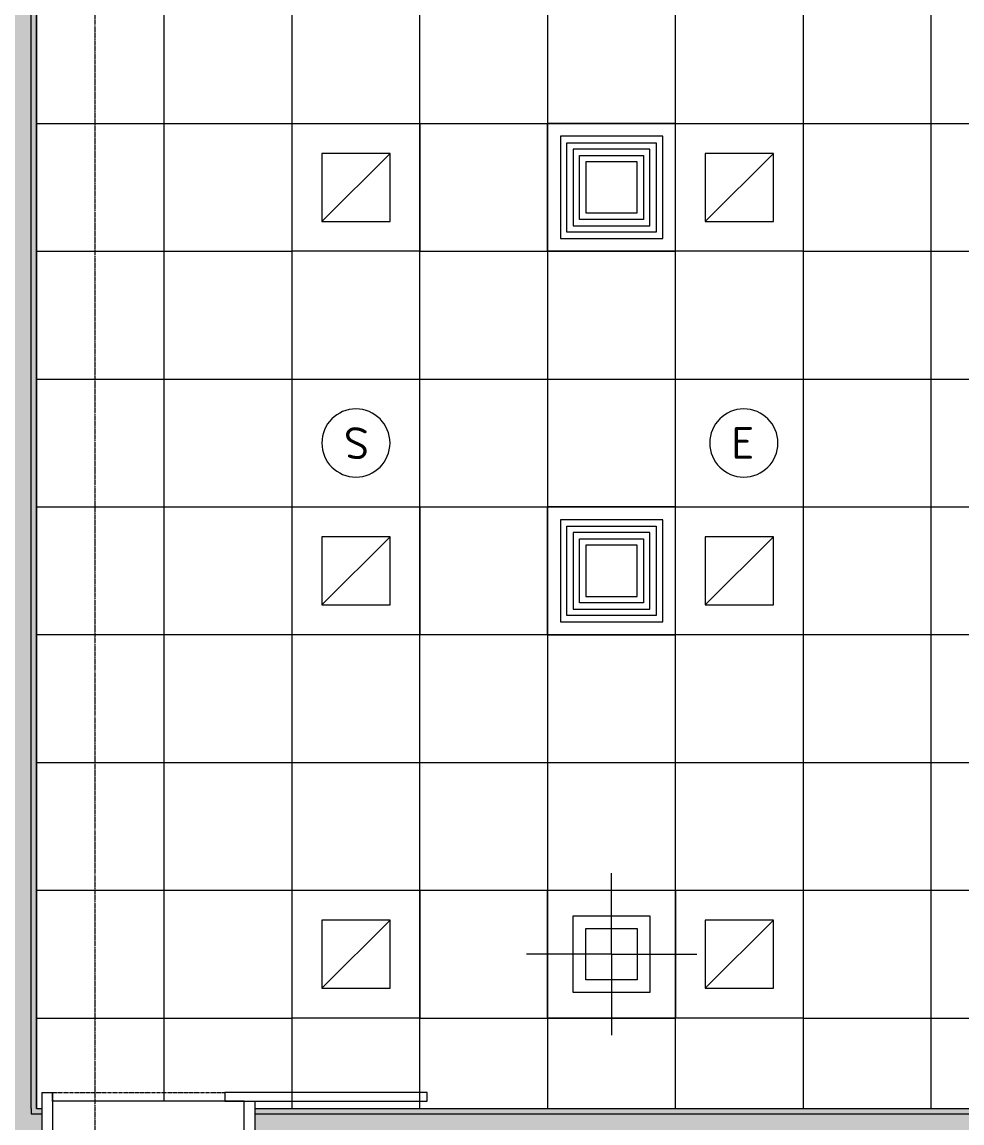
# Model space of a CAD drawing. Header units: centimetres. Extents: x -391356 to -382095, y -768 to 204275.
# Drawn here: x -389595 to -389154, y 203096 to 203613 of the extents above; entities that cross this region are included whole.
import ezdxf

# ---------------------------------------------------------------- set-up
doc = ezdxf.new("R2010")
doc.units = ezdxf.units.CM
doc.linetypes.add('Dash', pattern=[0.5, 0.3, -0.2])
doc.linetypes.add('虛線圓點 3_16_', pattern=[0.79375, 0.47625, -0.15875, 0, -0.15875])
for name, color, linetype, lineweight in [('一般標註', 7, 'Continuous', 5), ('共用邊緣', 7, 'Continuous', 5), ('天花板', 7, 'Continuous', 5), ('柱線-1', 7, '虛線圓點 3_16_', 5), ('構架_豎框', 7, 'Continuous', 5), ('燈具', 7, 'Continuous', 5), ('空調風口', 7, 'Continuous', 5), ('線', 7, 'Continuous', 5), ('表面樣式', 7, 'Continuous', 5), ('門', 7, 'Continuous', 5)]:
    doc.layers.add(name, color=color, linetype=linetype, lineweight=lineweight)
for name, color, linetype, lineweight, true_color in [('牆-1', 7, 'Continuous', 5, 0xe4e4e4), ('結構 _1_-1', 7, 'Continuous', 9, 0xaaaaaa), ('門-1', 7, 'Continuous', 5, 0xaaaaaa), ('門-4', 7, 'Dash', 5, 0xeaeaea)]:
    doc.layers.add(name, color=color, linetype=linetype, lineweight=lineweight, true_color=true_color)
doc.styles.add('ISOCPEUR', font='isocpeur.ttf', dxfattribs={"height": 15})

# ---------------------------------------------------------------- blocks, each defined once
blk = doc.blocks.new('L5 方型T-bar遮罩燈 - L5 方型T-bar遮罩燈-2232849-一層天花平面圖')
at = {"layer": '燈具'}
for p, q in [((30, 30), (-30, 30)), ((-30, 30), (-30, -30)), ((30, -30), (30, 30)), ((-16, 16), (16, -16)), ((-16, -16), (-16, 16)), ((-16, 16), (16, 16)), ((16, 16), (16, -16)), ((16, -16), (-16, -16)), ((-30, -30), (30, -30))]:
    blk.add_line(p, q, dxfattribs=at)
blk = doc.blocks.new('橫拉門 - D8_H230_W100-V17-一層天花平面圖')
at = {"layer": '構架_豎框'}
for p, q in [((-50, 7.5), (-50, 26.5)), ((-45, 26.5), (-50, 26.5)), ((-45, 26.5), (-45, 7.5)), ((45, 26.5), (-45, 26.5)), ((45, 3.5), (45, 26.5)), ((50, 26.5), (45, 26.5)), ((50, 3.5), (50, 26.5)), ((-45, 7.5), (-50, 7.5)), ((-45, 7.5), (45, 7.5)), ((50, 3.5), (45, 3.5))]:
    blk.add_line(p, q, dxfattribs=at)
blk = doc.blocks.new('G_門扇_橫拉門片 - 一般拉門-V18-一層天花平面圖')
at = {"layer": '門'}
for p, q in [((14, -4), (-81, -4)), ((-81, -4), (-81, -8)), ((14, -8), (14, -4)), ((-81, -8), (14, -8))]:
    blk.add_line(p, q, dxfattribs=at)
at = {"layer": '門-4'}
for p, q in [((14, -4), (95, -4)), ((95, -4), (95, -8)), ((95, -8), (14, -8))]:
    blk.add_line(p, q, dxfattribs=at)
blk = doc.blocks.new('AC_明架方形出風口 - 出風口-4030380-一層天花平面圖')
at = {"layer": '空調風口'}
for p, q in [((-30, -30), (-30, 30)), ((-30, 30), (30, 30)), ((-30, -30), (-30, 30)), ((-30, 30), (30, 30)), ((-24, 24), (-24, -24)), ((24, 24), (-24, 24)), ((-21, -21), (-21, 21)), ((-21, 21), (21, 21)), ((21, 21), (21, -21)), ((24, -24), (24, 24)), ((-18, 18), (-18, -18)), ((18, 18), (-18, 18)), ((18, -18), (18, 18)), ((-15, -15), (-15, 15)), ((-15, 15), (15, 15)), ((-12, 12), (-12, -12)), ((12, 12), (-12, 12)), ((12, -12), (12, 12)), ((15, 15), (15, -15)), ((15, -15), (-15, -15)), ((-12, -12), (12, -12)), ((-18, -18), (18, -18)), ((-24, -24), (24, -24)), ((21, -21), (-21, -21)), ((30, -30), (-30, -30)), ((30, -30), (-30, -30))]:
    blk.add_line(p, q, dxfattribs=at)

msp = doc.modelspace()

# ---------------------------------------------------------------- hatches: boundary and pattern name
at = {"layer": '牆-1'}
for points in [[(-389590.81, 202793.16), (-389590.81, 203718.16), (-389605.81, 203718.16), (-389605.81, 202793.16)], [(-389588.31, 203103.16), (-389588.31, 203715.66), (-389590.81, 203715.66), (-389590.81, 203103.16), (-389589.45, 203103.16)]]:
    msp.add_hatch(color=256, dxfattribs=at).paths.add_polyline_path(points)
h = msp.add_hatch(color=256, dxfattribs=at)
h.paths.add_polyline_path([(-389316.05, 203100.66), (-388630.81, 203100.66), (-388630.81, 203103.16), (-389485.81, 203103.16), (-389485.81, 203100.66), (-389435.42, 203100.66)])
h.paths.add_polyline_path([(-389585.81, 203100.66), (-389585.81, 203103.16), (-389590.81, 203103.16), (-389590.81, 203100.66), (-389589.58, 203100.66)])
h = msp.add_hatch(color=256, dxfattribs=at)
h.paths.add_polyline_path([(-389137, 203085.66), (-388630.81, 203085.66), (-388630.81, 203100.66), (-389485.81, 203100.66), (-389485.81, 203085.66), (-389150.81, 203085.66)])
h.paths.add_polyline_path([(-389590.81, 203085.66), (-389585.81, 203085.66), (-389585.81, 203100.66), (-389590.81, 203100.66), (-389590.81, 203088.77)])
at = {"layer": '表面樣式'}
h = msp.add_hatch(dxfattribs=at)
h.set_pattern_fill('FP_1', color=256, style=0, pattern_type=2)
h.set_pattern_definition([(0, (-388568.307, 203445.66), (0, -60), []), (270, (-388568.307, 203445.66), (-60, -4e-15), [])])
h.paths.add_polyline_path([(-389585.81, 203103.16), (-389585.81, 203110.66), (-389580.81, 203110.66), (-389580.81, 203106.66), (-389485.81, 203106.66), (-389485.81, 203103.16), (-388633.31, 203103.16), (-388633.31, 203527.16), (-388640.81, 203527.16), (-388640.81, 203532.16), (-388636.81, 203532.16), (-388636.81, 203627.16), (-388633.31, 203627.16), (-388633.31, 203715.66), (-388708.31, 203715.66), (-388708.31, 203783.16), (-389513.31, 203783.16), (-389513.31, 203715.66), (-389588.31, 203715.66), (-389588.31, 203103.16), (-389587.89, 203103.16)])
h.paths.add_polyline_path([(-389108.31, 203145.66), (-389108.31, 203205.66), (-389048.31, 203205.66), (-389048.31, 203145.66), (-389087.11, 203145.66)])
h.paths.add_polyline_path([(-389288.31, 203145.66), (-389288.31, 203205.66), (-389228.31, 203205.66), (-389228.31, 203145.66)])
h.paths.add_polyline_path([(-389468.31, 203145.66), (-389468.31, 203205.66), (-389408.31, 203205.66), (-389408.31, 203145.66), (-389435.42, 203145.66)])
h.paths.add_polyline_path([(-388808.31, 203145.66), (-388808.31, 203205.66), (-388748.31, 203205.66), (-388748.31, 203145.66), (-388786.29, 203145.66)])
h.paths.add_polyline_path([(-388988.31, 203145.66), (-388988.31, 203205.66), (-388928.31, 203205.66), (-388928.31, 203145.66), (-388983.18, 203145.66)])
h.paths.add_polyline_path([(-389468.31, 203325.66), (-389468.31, 203385.66), (-389408.31, 203385.66), (-389408.31, 203325.66)])
h.paths.add_polyline_path([(-389348.31, 203325.66), (-389348.31, 203385.66), (-389228.31, 203385.66), (-389228.31, 203325.66), (-389316.05, 203325.66)])
h.paths.add_polyline_path([(-389098.87, 203325.66), (-389108.31, 203325.66), (-389108.31, 203385.66), (-389048.31, 203385.66), (-389048.31, 203325.66), (-389085.81, 203325.66)])
h.paths.add_polyline_path([(-388748.31, 203325.66), (-388808.31, 203325.66), (-388808.31, 203385.66), (-388748.31, 203385.66), (-388748.31, 203332.66)])
h.paths.add_polyline_path([(-388988.31, 203325.66), (-388988.31, 203385.66), (-388868.31, 203385.66), (-388868.31, 203325.66), (-388928.31, 203325.66)])
h.paths.add_polyline_path([(-389077.31, 203393.01), (-389094.31, 203393.01), (-389094.31, 203431.54), (-389062.31, 203431.54), (-389062.31, 203393.01)])
h.paths.add_polyline_path([(-389256.23, 203399.66), (-389257.06, 203399.69), (-389258.73, 203399.86), (-389261.57, 203400.58), (-389263.86, 203401.6), (-389265.63, 203402.72), (-389266.62, 203403.5), (-389268.39, 203405.27), (-389269.64, 203406.95), (-389270.29, 203408.03), (-389271.01, 203409.54), (-389271.57, 203411.12), (-389272.09, 203413.57), (-389272.22, 203416.08), (-389271.96, 203418.58), (-389271.57, 203420.21), (-389271.01, 203421.79), (-389269.64, 203424.38), (-389268.39, 203426.05), (-389267.83, 203426.68), (-389265.63, 203428.61), (-389263.49, 203429.92), (-389261.57, 203430.75), (-389260.37, 203431.12), (-389258.73, 203431.47), (-389256.23, 203431.66), (-389255.39, 203431.64), (-389253.72, 203431.47), (-389250.88, 203430.75), (-389248.59, 203429.72), (-389246.82, 203428.61), (-389245.83, 203427.83), (-389244.06, 203426.05), (-389242.81, 203424.38), (-389242.16, 203423.3), (-389241.44, 203421.79), (-389240.88, 203420.21), (-389240.36, 203417.75), (-389240.23, 203415.24), (-389240.49, 203412.75), (-389240.88, 203411.12), (-389241.44, 203409.54), (-389242.81, 203406.95), (-389244.06, 203405.27), (-389244.62, 203404.65), (-389246.82, 203402.72), (-389248.96, 203401.41), (-389250.88, 203400.58), (-389252.08, 203400.21), (-389253.72, 203399.86), (-389255.39, 203399.69)])
h.paths.add_polyline_path([(-388898.31, 203399.66), (-388899.14, 203399.69), (-388900.81, 203399.86), (-388903.65, 203400.58), (-388905.94, 203401.6), (-388907.71, 203402.72), (-388908.7, 203403.5), (-388910.47, 203405.27), (-388911.73, 203406.95), (-388912.37, 203408.03), (-388913.09, 203409.54), (-388913.65, 203411.12), (-388914.17, 203413.57), (-388914.3, 203416.08), (-388914.04, 203418.58), (-388913.65, 203420.21), (-388913.09, 203421.79), (-388911.73, 203424.38), (-388910.47, 203426.05), (-388909.91, 203426.68), (-388907.71, 203428.61), (-388905.57, 203429.92), (-388903.65, 203430.75), (-388902.45, 203431.12), (-388900.81, 203431.47), (-388898.26, 203431.66), (-388897.47, 203431.64), (-388895.8, 203431.47), (-388892.97, 203430.75), (-388890.67, 203429.72), (-388888.9, 203428.61), (-388887.92, 203427.83), (-388886.14, 203426.05), (-388884.89, 203424.38), (-388884.25, 203423.3), (-388883.52, 203421.79), (-388882.97, 203420.21), (-388882.44, 203417.75), (-388882.31, 203415.24), (-388882.57, 203412.75), (-388882.97, 203411.12), (-388883.52, 203409.54), (-388884.89, 203406.95), (-388886.14, 203405.27), (-388886.7, 203404.65), (-388888.9, 203402.72), (-388891.04, 203401.41), (-388892.97, 203400.58), (-388894.17, 203400.21), (-388895.8, 203399.86), (-388898.26, 203399.66)])
h.paths.add_polyline_path([(-389438.31, 203399.66), (-389439.14, 203399.69), (-389440.81, 203399.86), (-389443.65, 203400.58), (-389446.35, 203401.84), (-389447.71, 203402.72), (-389448.7, 203403.5), (-389450.62, 203405.46), (-389451.73, 203406.95), (-389452.86, 203409.06), (-389453.26, 203410.03), (-389453.65, 203411.12), (-389454.17, 203413.57), (-389454.3, 203416.08), (-389454.04, 203418.58), (-389453.65, 203420.21), (-389453.09, 203421.79), (-389451.73, 203424.38), (-389450.47, 203426.05), (-389448.86, 203427.67), (-389447.71, 203428.61), (-389445.57, 203429.92), (-389442.82, 203431), (-389442.45, 203431.12), (-389440.43, 203431.51), (-389438.31, 203431.66), (-389436.19, 203431.51), (-389435.42, 203431.38), (-389432.97, 203430.75), (-389430.67, 203429.72), (-389428.9, 203428.61), (-389427.75, 203427.67), (-389426.14, 203426.05), (-389424.89, 203424.38), (-389424.25, 203423.3), (-389423.52, 203421.79), (-389422.97, 203420.21), (-389422.44, 203417.72), (-389422.31, 203415.24), (-389422.57, 203412.75), (-389422.97, 203411.12), (-389423.75, 203409.06), (-389424.89, 203406.95), (-389426.14, 203405.27), (-389427, 203404.36), (-389428.9, 203402.72), (-389431.04, 203401.41), (-389432.97, 203400.58), (-389434.17, 203400.21), (-389435.8, 203399.86), (-389437.47, 203399.69)])
h.paths.add_polyline_path([(-388778.31, 203399.66), (-388779.14, 203399.69), (-388780.81, 203399.86), (-388783.65, 203400.58), (-388786.35, 203401.84), (-388787.71, 203402.72), (-388788.7, 203403.5), (-388790.62, 203405.46), (-388791.73, 203406.95), (-388792.86, 203409.06), (-388793.26, 203410.03), (-388793.65, 203411.12), (-388794.17, 203413.57), (-388794.3, 203416.08), (-388794.04, 203418.58), (-388793.65, 203420.21), (-388793.09, 203421.79), (-388791.73, 203424.38), (-388790.47, 203426.05), (-388788.86, 203427.67), (-388787.71, 203428.61), (-388785.57, 203429.92), (-388782.82, 203431), (-388782.45, 203431.12), (-388780.43, 203431.51), (-388778.31, 203431.66), (-388776.19, 203431.51), (-388775.8, 203431.47), (-388772.97, 203430.75), (-388770.67, 203429.72), (-388768.9, 203428.61), (-388767.75, 203427.67), (-388765.99, 203425.86), (-388764.89, 203424.38), (-388763.87, 203422.52), (-388763.52, 203421.79), (-388762.97, 203420.21), (-388762.44, 203417.75), (-388762.31, 203415.24), (-388762.57, 203412.75), (-388762.97, 203411.12), (-388763.75, 203409.06), (-388764.89, 203406.95), (-388766.14, 203405.27), (-388767, 203404.36), (-388768.9, 203402.72), (-388771.04, 203401.41), (-388772.97, 203400.58), (-388774.17, 203400.21), (-388775.8, 203399.86), (-388777.47, 203399.69)])
h.paths.add_polyline_path([(-389468.31, 203505.66), (-389468.31, 203565.66), (-389408.31, 203565.66), (-389408.31, 203505.66), (-389435.42, 203505.66)])
h.paths.add_polyline_path([(-389316.05, 203505.66), (-389348.31, 203505.66), (-389348.31, 203565.66), (-389228.31, 203565.66), (-389228.31, 203505.66), (-389288.31, 203505.66)])
h.paths.add_polyline_path([(-388748.31, 203505.66), (-388808.31, 203505.66), (-388808.31, 203565.66), (-388748.31, 203565.66), (-388748.31, 203532.16)])
h.paths.add_polyline_path([(-389048.31, 203505.66), (-389108.31, 203505.66), (-389108.31, 203565.66), (-389048.31, 203565.66), (-389048.31, 203532.16)])
h.paths.add_polyline_path([(-388957.95, 203505.66), (-388988.31, 203505.66), (-388988.31, 203565.66), (-388868.31, 203565.66), (-388868.31, 203505.66), (-388928.31, 203505.66)])
h.paths.add_polyline_path([(-389468.31, 203685.66), (-389468.31, 203745.66), (-389408.31, 203745.66), (-389408.31, 203685.66), (-389417.31, 203685.66)])
h.paths.add_polyline_path([(-389108.31, 203685.66), (-389108.31, 203745.66), (-389048.31, 203745.66), (-389048.31, 203685.66), (-389085.81, 203685.66)])
h.paths.add_polyline_path([(-389228.31, 203685.66), (-389288.31, 203685.66), (-389288.31, 203745.66), (-389228.31, 203745.66), (-389228.31, 203718.86)])
h.paths.add_polyline_path([(-388808.31, 203685.66), (-388808.31, 203745.66), (-388748.31, 203745.66), (-388748.31, 203685.66)])
h.paths.add_polyline_path([(-388928.31, 203685.66), (-388988.31, 203685.66), (-388988.31, 203745.66), (-388928.31, 203745.66), (-388928.31, 203718.86)])
h.paths.add_polyline_path([(-389513.15, 203788.16), (-389513.15, 203805.66), (-389513.31, 203805.66), (-389513.31, 203788.16)])

# ---------------------------------------------------------------- linework, layer by layer
at = {"layer": '一般標註'}
for centre, start, end in [((-389438.31, 203415.66), 0, 180), ((-389256.23, 203415.66), 0, 180), ((-389438.31, 203415.66), 180, 0), ((-389256.23, 203415.66), 180, 0)]:
    msp.add_arc(centre, 16, start, end, dxfattribs=at)
at = {"layer": '共用邊緣'}
for p, q in [((-389590.81, 203103.16), (-389590.81, 203718.16)), ((-389590.81, 203100.66), (-389585.81, 203100.66)), ((-389485.81, 203100.66), (-388630.81, 203100.66))]:
    msp.add_line(p, q, dxfattribs=at)
at = {"layer": '天花板'}
for p, q in [((-389288.31, 203565.66), (-389348.31, 203565.66)), ((-389348.31, 203565.66), (-389348.31, 203505.66)), ((-389348.31, 203505.66), (-389288.31, 203505.66)), ((-389288.31, 203385.66), (-389348.31, 203385.66)), ((-389348.31, 203385.66), (-389348.31, 203325.66)), ((-389348.31, 203325.66), (-389288.31, 203325.66))]:
    msp.add_line(p, q, dxfattribs=at)
at = {"layer": '柱線-1'}
msp.add_line((-389560.81, 204074.73), (-389560.81, 200432.09), dxfattribs=at)
at = {"layer": '結構 _1_-1'}
for p, q in [((-389588.31, 203715.66), (-389588.31, 203103.16)), ((-389590.81, 203103.16), (-389590.81, 203100.66)), ((-389588.31, 203103.16), (-389585.81, 203103.16)), ((-389485.81, 203103.16), (-388633.31, 203103.16))]:
    msp.add_line(p, q, dxfattribs=at)
at = {"layer": '線'}
for p, q in [((-389318.31, 203175.66), (-389318.31, 203213.66)), ((-389348.31, 203205.66), (-389288.31, 203205.66)), ((-389348.31, 203145.66), (-389348.31, 203205.66)), ((-389288.31, 203205.66), (-389288.31, 203145.66)), ((-389336.31, 203193.66), (-389300.31, 203193.66)), ((-389336.31, 203157.66), (-389336.31, 203193.66)), ((-389300.31, 203193.66), (-389300.31, 203157.66)), ((-389330.31, 203187.66), (-389306.31, 203187.66)), ((-389330.31, 203163.66), (-389330.31, 203187.66)), ((-389306.31, 203187.66), (-389306.31, 203163.66)), ((-389318.31, 203175.66), (-389358.31, 203175.66)), ((-389318.31, 203175.66), (-389278.31, 203175.66)), ((-389318.31, 203175.66), (-389318.31, 203137.66)), ((-389306.31, 203163.66), (-389330.31, 203163.66)), ((-389300.31, 203157.66), (-389336.31, 203157.66)), ((-389288.31, 203145.66), (-389348.31, 203145.66))]:
    msp.add_line(p, q, dxfattribs=at)

# ---------------------------------------------------------------- block references
at = {"layer": '燈具', "extrusion": (0, 0, -1), "rotation": 180}
for p in [(389438.31, 203535.66), (389258.31, 203535.66), (389438.31, 203355.66), (389258.31, 203355.66), (389438.31, 203175.66), (389258.31, 203175.66)]:
    msp.add_blockref('L5 方型T-bar遮罩燈 - L5 方型T-bar遮罩燈-2232849-一層天花平面圖', p, dxfattribs=at)
at = {"layer": '空調風口'}
for p in [(-389318.31, 203535.66), (-389318.31, 203355.66)]:
    msp.add_blockref('AC_明架方形出風口 - 出風口-4030380-一層天花平面圖', p, dxfattribs=at)
at = {"layer": '門-1', "rotation": 180}
for name, p in [('橫拉門 - D8_H230_W100-V17-一層天花平面圖', (-389535.81, 203114.16)), ('G_門扇_橫拉門片 - 一般拉門-V18-一層天花平面圖', (-389485.81, 203102.66))]:
    msp.add_blockref(name, p, dxfattribs=at)

# ---------------------------------------------------------------- texts
at = {"layer": '一般標註', "insert": (-389432.19, 203408.12), "char_height": 15, "width": 14.4304, "attachment_point": 1, "rotation": 180, "style": 'ISOCPEUR'}
msp.add_mtext('\\fISOCPEUR|b0|i0|c136|p34|;S', dxfattribs=at)
at = {"layer": '一般標註', "insert": (-389262.06, 203423.21), "char_height": 15, "width": 12.827, "attachment_point": 1, "style": 'ISOCPEUR'}
msp.add_mtext('\\fISOCPEUR|b0|i0|c136|p34|;E', dxfattribs=at)

doc.saveas('drawing.dxf')
